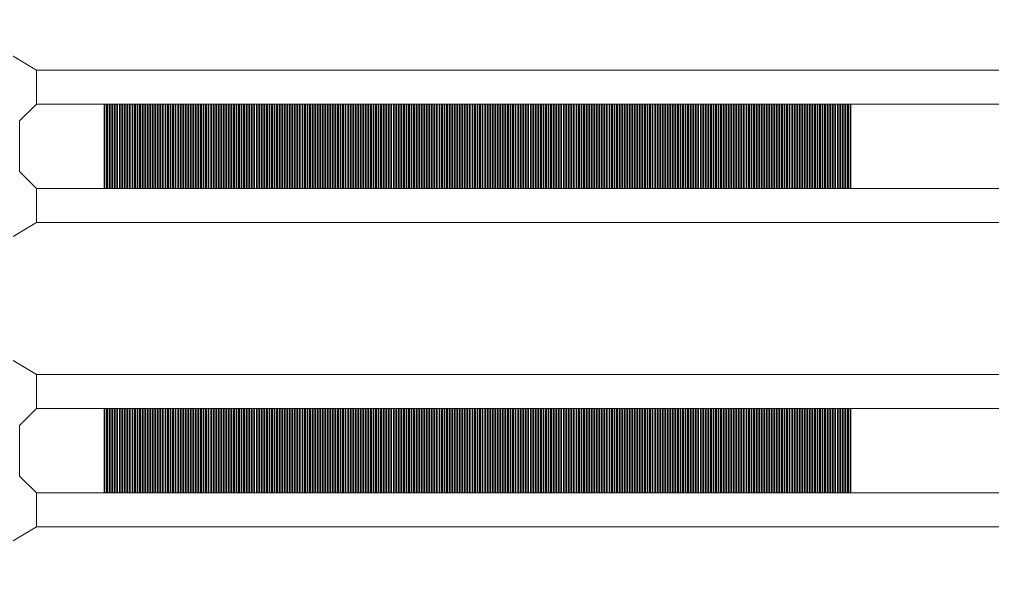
# Model space of a CAD drawing. Extents: x 1000 to 49000, y 2919 to 77300.
# Drawn here: x 39820 to 40395, y 40810 to 41140 of the extents above; entities that cross this region are included whole.
import ezdxf

# ---------------------------------------------------------------- set-up
doc = ezdxf.new("R2010")
doc.units = 13
doc.layers.add('Outer', color=1, linetype='Continuous', lineweight=0, true_color=0xff0000)

msp = doc.modelspace()

# ---------------------------------------------------------------- linework, layer by layer
at = {"layer": 'Outer'}
for points in [[(39780, 41140), (39830, 41110)], [(39830, 41110), (39830, 41090), (39820, 41080), (39820, 41050), (39830, 41040), (39830, 41020), (39780, 40990)], [(39830, 41090), (39830, 41110), (41340, 41110), (41340, 41090), (39830, 41090)], [(39870.5, 41040), (39870, 41040), (39870, 41090), (39870.5, 41090), (39870.5, 41040)], [(39872, 41040), (39871.5, 41040), (39871.5, 41090), (39872, 41090), (39872, 41040)], [(39873.5, 41040), (39873, 41040), (39873, 41090), (39873.5, 41090), (39873.5, 41040)], [(39875, 41040), (39874.5, 41040), (39874.5, 41090), (39875, 41090), (39875, 41040)], [(39876.5, 41040), (39876, 41040), (39876, 41090), (39876.5, 41090), (39876.5, 41040)], [(39878, 41040), (39877.5, 41040), (39877.5, 41090), (39878, 41090), (39878, 41040)], [(39879.5, 41040), (39879, 41040), (39879, 41090), (39879.5, 41090), (39879.5, 41040)], [(39881, 41040), (39880.5, 41040), (39880.5, 41090), (39881, 41090), (39881, 41040)], [(39882.5, 41040), (39882, 41040), (39882, 41090), (39882.5, 41090), (39882.5, 41040)], [(39884, 41040), (39883.5, 41040), (39883.5, 41090), (39884, 41090), (39884, 41040)], [(39885.5, 41040), (39885, 41040), (39885, 41090), (39885.5, 41090), (39885.5, 41040)], [(39887, 41040), (39886.5, 41040), (39886.5, 41090), (39887, 41090), (39887, 41040)], [(39888.5, 41040), (39888, 41040), (39888, 41090), (39888.5, 41090), (39888.5, 41040)], [(39890, 41040), (39889.5, 41040), (39889.5, 41090), (39890, 41090), (39890, 41040)], [(39891.5, 41040), (39891, 41040), (39891, 41090), (39891.5, 41090), (39891.5, 41040)], [(39893, 41040), (39892.5, 41040), (39892.5, 41090), (39893, 41090), (39893, 41040)], [(39894.5, 41040), (39894, 41040), (39894, 41090), (39894.5, 41090), (39894.5, 41040)], [(39896, 41040), (39895.5, 41040), (39895.5, 41090), (39896, 41090), (39896, 41040)], [(39897.5, 41040), (39897, 41040), (39897, 41090), (39897.5, 41090), (39897.5, 41040)], [(39899, 41040), (39898.5, 41040), (39898.5, 41090), (39899, 41090), (39899, 41040)], [(39900.5, 41040), (39900, 41040), (39900, 41090), (39900.5, 41090), (39900.5, 41040)], [(39902, 41040), (39901.5, 41040), (39901.5, 41090), (39902, 41090), (39902, 41040)], [(39903.5, 41040), (39903, 41040), (39903, 41090), (39903.5, 41090), (39903.5, 41040)], [(39905, 41040), (39904.5, 41040), (39904.5, 41090), (39905, 41090), (39905, 41040)], [(39906.5, 41040), (39906, 41040), (39906, 41090), (39906.5, 41090), (39906.5, 41040)], [(39908, 41040), (39907.5, 41040), (39907.5, 41090), (39908, 41090), (39908, 41040)], [(39909.5, 41040), (39909, 41040), (39909, 41090), (39909.5, 41090), (39909.5, 41040)], [(39911, 41040), (39910.5, 41040), (39910.5, 41090), (39911, 41090), (39911, 41040)], [(39912.5, 41040), (39912, 41040), (39912, 41090), (39912.5, 41090), (39912.5, 41040)], [(39914, 41040), (39913.5, 41040), (39913.5, 41090), (39914, 41090), (39914, 41040)], [(39915.5, 41040), (39915, 41040), (39915, 41090), (39915.5, 41090), (39915.5, 41040)], [(39917, 41040), (39916.5, 41040), (39916.5, 41090), (39917, 41090), (39917, 41040)], [(39918.5, 41040), (39918, 41040), (39918, 41090), (39918.5, 41090), (39918.5, 41040)], [(39920, 41040), (39919.5, 41040), (39919.5, 41090), (39920, 41090), (39920, 41040)], [(39921.5, 41040), (39921, 41040), (39921, 41090), (39921.5, 41090), (39921.5, 41040)], [(39923, 41040), (39922.5, 41040), (39922.5, 41090), (39923, 41090), (39923, 41040)], [(39924.5, 41040), (39924, 41040), (39924, 41090), (39924.5, 41090), (39924.5, 41040)], [(39926, 41040), (39925.5, 41040), (39925.5, 41090), (39926, 41090), (39926, 41040)], [(39927.5, 41040), (39927, 41040), (39927, 41090), (39927.5, 41090), (39927.5, 41040)], [(39929, 41040), (39928.5, 41040), (39928.5, 41090), (39929, 41090), (39929, 41040)], [(39930.5, 41040), (39930, 41040), (39930, 41090), (39930.5, 41090), (39930.5, 41040)], [(39932, 41040), (39931.5, 41040), (39931.5, 41090), (39932, 41090), (39932, 41040)], [(39933.5, 41040), (39933, 41040), (39933, 41090), (39933.5, 41090), (39933.5, 41040)], [(39935, 41040), (39934.5, 41040), (39934.5, 41090), (39935, 41090), (39935, 41040)], [(39936.5, 41040), (39936, 41040), (39936, 41090), (39936.5, 41090), (39936.5, 41040)], [(39938, 41040), (39937.5, 41040), (39937.5, 41090), (39938, 41090), (39938, 41040)], [(39939.5, 41040), (39939, 41040), (39939, 41090), (39939.5, 41090), (39939.5, 41040)], [(39941, 41040), (39940.5, 41040), (39940.5, 41090), (39941, 41090), (39941, 41040)], [(39942.5, 41040), (39942, 41040), (39942, 41090), (39942.5, 41090), (39942.5, 41040)], [(39944, 41040), (39943.5, 41040), (39943.5, 41090), (39944, 41090), (39944, 41040)], [(39945.5, 41040), (39945, 41040), (39945, 41090), (39945.5, 41090), (39945.5, 41040)], [(39947, 41040), (39946.5, 41040), (39946.5, 41090), (39947, 41090), (39947, 41040)], [(39948.5, 41040), (39948, 41040), (39948, 41090), (39948.5, 41090), (39948.5, 41040)], [(39950, 41040), (39949.5, 41040), (39949.5, 41090), (39950, 41090), (39950, 41040)], [(39951.5, 41040), (39951, 41040), (39951, 41090), (39951.5, 41090), (39951.5, 41040)], [(39953, 41040), (39952.5, 41040), (39952.5, 41090), (39953, 41090), (39953, 41040)], [(39954.5, 41040), (39954, 41040), (39954, 41090), (39954.5, 41090), (39954.5, 41040)], [(39956, 41040), (39955.5, 41040), (39955.5, 41090), (39956, 41090), (39956, 41040)], [(39957.5, 41040), (39957, 41040), (39957, 41090), (39957.5, 41090), (39957.5, 41040)], [(39959, 41040), (39958.5, 41040), (39958.5, 41090), (39959, 41090), (39959, 41040)], [(39960.5, 41040), (39960, 41040), (39960, 41090), (39960.5, 41090), (39960.5, 41040)], [(39962, 41040), (39961.5, 41040), (39961.5, 41090), (39962, 41090), (39962, 41040)], [(39963.5, 41040), (39963, 41040), (39963, 41090), (39963.5, 41090), (39963.5, 41040)], [(39965, 41040), (39964.5, 41040), (39964.5, 41090), (39965, 41090), (39965, 41040)], [(39966.5, 41040), (39966, 41040), (39966, 41090), (39966.5, 41090), (39966.5, 41040)], [(39968, 41040), (39967.5, 41040), (39967.5, 41090), (39968, 41090), (39968, 41040)], [(39969.5, 41040), (39969, 41040), (39969, 41090), (39969.5, 41090), (39969.5, 41040)], [(39971, 41040), (39970.5, 41040), (39970.5, 41090), (39971, 41090), (39971, 41040)], [(39972.5, 41040), (39972, 41040), (39972, 41090), (39972.5, 41090), (39972.5, 41040)], [(39974, 41040), (39973.5, 41040), (39973.5, 41090), (39974, 41090), (39974, 41040)], [(39975.5, 41040), (39975, 41040), (39975, 41090), (39975.5, 41090), (39975.5, 41040)], [(39977, 41040), (39976.5, 41040), (39976.5, 41090), (39977, 41090), (39977, 41040)], [(39978.5, 41040), (39978, 41040), (39978, 41090), (39978.5, 41090), (39978.5, 41040)], [(39980, 41040), (39979.5, 41040), (39979.5, 41090), (39980, 41090), (39980, 41040)], [(39981.5, 41040), (39981, 41040), (39981, 41090), (39981.5, 41090), (39981.5, 41040)], [(39983, 41040), (39982.5, 41040), (39982.5, 41090), (39983, 41090), (39983, 41040)], [(39984.5, 41040), (39984, 41040), (39984, 41090), (39984.5, 41090), (39984.5, 41040)], [(39986, 41040), (39985.5, 41040), (39985.5, 41090), (39986, 41090), (39986, 41040)], [(39987.5, 41040), (39987, 41040), (39987, 41090), (39987.5, 41090), (39987.5, 41040)], [(39989, 41040), (39988.5, 41040), (39988.5, 41090), (39989, 41090), (39989, 41040)], [(39990.5, 41040), (39990, 41040), (39990, 41090), (39990.5, 41090), (39990.5, 41040)], [(39992, 41040), (39991.5, 41040), (39991.5, 41090), (39992, 41090), (39992, 41040)], [(39993.5, 41040), (39993, 41040), (39993, 41090), (39993.5, 41090), (39993.5, 41040)], [(39995, 41040), (39994.5, 41040), (39994.5, 41090), (39995, 41090), (39995, 41040)], [(39996.5, 41040), (39996, 41040), (39996, 41090), (39996.5, 41090), (39996.5, 41040)], [(39998, 41040), (39997.5, 41040), (39997.5, 41090), (39998, 41090), (39998, 41040)], [(39999.5, 41040), (39999, 41040), (39999, 41090), (39999.5, 41090), (39999.5, 41040)], [(40001, 41040), (40000.5, 41040), (40000.5, 41090), (40001, 41090), (40001, 41040)], [(40002.5, 41040), (40002, 41040), (40002, 41090), (40002.5, 41090), (40002.5, 41040)], [(40004, 41040), (40003.5, 41040), (40003.5, 41090), (40004, 41090), (40004, 41040)], [(40005.5, 41040), (40005, 41040), (40005, 41090), (40005.5, 41090), (40005.5, 41040)], [(40007, 41040), (40006.5, 41040), (40006.5, 41090), (40007, 41090), (40007, 41040)], [(40008.5, 41040), (40008, 41040), (40008, 41090), (40008.5, 41090), (40008.5, 41040)], [(40010, 41040), (40009.5, 41040), (40009.5, 41090), (40010, 41090), (40010, 41040)], [(40011.5, 41040), (40011, 41040), (40011, 41090), (40011.5, 41090), (40011.5, 41040)], [(40013, 41040), (40012.5, 41040), (40012.5, 41090), (40013, 41090), (40013, 41040)], [(40014.5, 41040), (40014, 41040), (40014, 41090), (40014.5, 41090), (40014.5, 41040)], [(40016, 41040), (40015.5, 41040), (40015.5, 41090), (40016, 41090), (40016, 41040)], [(40017.5, 41040), (40017, 41040), (40017, 41090), (40017.5, 41090), (40017.5, 41040)], [(40019, 41040), (40018.5, 41040), (40018.5, 41090), (40019, 41090), (40019, 41040)], [(40020.5, 41040), (40020, 41040), (40020, 41090), (40020.5, 41090), (40020.5, 41040)], [(40022, 41040), (40021.5, 41040), (40021.5, 41090), (40022, 41090), (40022, 41040)], [(40023.5, 41040), (40023, 41040), (40023, 41090), (40023.5, 41090), (40023.5, 41040)], [(40025, 41040), (40024.5, 41040), (40024.5, 41090), (40025, 41090), (40025, 41040)], [(40026.5, 41040), (40026, 41040), (40026, 41090), (40026.5, 41090), (40026.5, 41040)], [(40028, 41040), (40027.5, 41040), (40027.5, 41090), (40028, 41090), (40028, 41040)], [(40029.5, 41040), (40029, 41040), (40029, 41090), (40029.5, 41090), (40029.5, 41040)], [(40031, 41040), (40030.5, 41040), (40030.5, 41090), (40031, 41090), (40031, 41040)], [(40032.5, 41040), (40032, 41040), (40032, 41090), (40032.5, 41090), (40032.5, 41040)], [(40034, 41040), (40033.5, 41040), (40033.5, 41090), (40034, 41090), (40034, 41040)], [(40035.5, 41040), (40035, 41040), (40035, 41090), (40035.5, 41090), (40035.5, 41040)], [(40037, 41040), (40036.5, 41040), (40036.5, 41090), (40037, 41090), (40037, 41040)], [(40038.5, 41040), (40038, 41040), (40038, 41090), (40038.5, 41090), (40038.5, 41040)], [(40040, 41040), (40039.5, 41040), (40039.5, 41090), (40040, 41090), (40040, 41040)], [(40041.5, 41040), (40041, 41040), (40041, 41090), (40041.5, 41090), (40041.5, 41040)], [(40043, 41040), (40042.5, 41040), (40042.5, 41090), (40043, 41090), (40043, 41040)], [(40044.5, 41040), (40044, 41040), (40044, 41090), (40044.5, 41090), (40044.5, 41040)], [(40046, 41040), (40045.5, 41040), (40045.5, 41090), (40046, 41090), (40046, 41040)], [(40047.5, 41040), (40047, 41040), (40047, 41090), (40047.5, 41090), (40047.5, 41040)], [(40049, 41040), (40048.5, 41040), (40048.5, 41090), (40049, 41090), (40049, 41040)], [(40050.5, 41040), (40050, 41040), (40050, 41090), (40050.5, 41090), (40050.5, 41040)], [(40052, 41040), (40051.5, 41040), (40051.5, 41090), (40052, 41090), (40052, 41040)], [(40053.5, 41040), (40053, 41040), (40053, 41090), (40053.5, 41090), (40053.5, 41040)], [(40055, 41040), (40054.5, 41040), (40054.5, 41090), (40055, 41090), (40055, 41040)], [(40056.5, 41040), (40056, 41040), (40056, 41090), (40056.5, 41090), (40056.5, 41040)], [(40058, 41040), (40057.5, 41040), (40057.5, 41090), (40058, 41090), (40058, 41040)], [(40059.5, 41040), (40059, 41040), (40059, 41090), (40059.5, 41090), (40059.5, 41040)], [(40061, 41040), (40060.5, 41040), (40060.5, 41090), (40061, 41090), (40061, 41040)], [(40062.5, 41040), (40062, 41040), (40062, 41090), (40062.5, 41090), (40062.5, 41040)], [(40064, 41040), (40063.5, 41040), (40063.5, 41090), (40064, 41090), (40064, 41040)], [(40065.5, 41040), (40065, 41040), (40065, 41090), (40065.5, 41090), (40065.5, 41040)], [(40067, 41040), (40066.5, 41040), (40066.5, 41090), (40067, 41090), (40067, 41040)], [(40068.5, 41040), (40068, 41040), (40068, 41090), (40068.5, 41090), (40068.5, 41040)], [(40070, 41040), (40069.5, 41040), (40069.5, 41090), (40070, 41090), (40070, 41040)], [(40071.5, 41040), (40071, 41040), (40071, 41090), (40071.5, 41090), (40071.5, 41040)], [(40073, 41040), (40072.5, 41040), (40072.5, 41090), (40073, 41090), (40073, 41040)], [(40074.5, 41040), (40074, 41040), (40074, 41090), (40074.5, 41090), (40074.5, 41040)], [(40076, 41040), (40075.5, 41040), (40075.5, 41090), (40076, 41090), (40076, 41040)], [(40077.5, 41040), (40077, 41040), (40077, 41090), (40077.5, 41090), (40077.5, 41040)], [(40079, 41040), (40078.5, 41040), (40078.5, 41090), (40079, 41090), (40079, 41040)], [(40080.5, 41040), (40080, 41040), (40080, 41090), (40080.5, 41090), (40080.5, 41040)], [(40082, 41040), (40081.5, 41040), (40081.5, 41090), (40082, 41090), (40082, 41040)], [(40083.5, 41040), (40083, 41040), (40083, 41090), (40083.5, 41090), (40083.5, 41040)], [(40085, 41040), (40084.5, 41040), (40084.5, 41090), (40085, 41090), (40085, 41040)], [(40086.5, 41040), (40086, 41040), (40086, 41090), (40086.5, 41090), (40086.5, 41040)], [(40088, 41040), (40087.5, 41040), (40087.5, 41090), (40088, 41090), (40088, 41040)], [(40089.5, 41040), (40089, 41040), (40089, 41090), (40089.5, 41090), (40089.5, 41040)], [(40091, 41040), (40090.5, 41040), (40090.5, 41090), (40091, 41090), (40091, 41040)], [(40092.5, 41040), (40092, 41040), (40092, 41090), (40092.5, 41090), (40092.5, 41040)], [(40094, 41040), (40093.5, 41040), (40093.5, 41090), (40094, 41090), (40094, 41040)], [(40095.5, 41040), (40095, 41040), (40095, 41090), (40095.5, 41090), (40095.5, 41040)], [(40097, 41040), (40096.5, 41040), (40096.5, 41090), (40097, 41090), (40097, 41040)], [(40098.5, 41040), (40098, 41040), (40098, 41090), (40098.5, 41090), (40098.5, 41040)], [(40100, 41040), (40099.5, 41040), (40099.5, 41090), (40100, 41090), (40100, 41040)], [(40101.5, 41040), (40101, 41040), (40101, 41090), (40101.5, 41090), (40101.5, 41040)], [(40103, 41040), (40102.5, 41040), (40102.5, 41090), (40103, 41090), (40103, 41040)], [(40104.5, 41040), (40104, 41040), (40104, 41090), (40104.5, 41090), (40104.5, 41040)], [(40106, 41040), (40105.5, 41040), (40105.5, 41090), (40106, 41090), (40106, 41040)], [(40107.5, 41040), (40107, 41040), (40107, 41090), (40107.5, 41090), (40107.5, 41040)], [(40109, 41040), (40108.5, 41040), (40108.5, 41090), (40109, 41090), (40109, 41040)], [(40110.5, 41040), (40110, 41040), (40110, 41090), (40110.5, 41090), (40110.5, 41040)], [(40112, 41040), (40111.5, 41040), (40111.5, 41090), (40112, 41090), (40112, 41040)], [(40113.5, 41040), (40113, 41040), (40113, 41090), (40113.5, 41090), (40113.5, 41040)], [(40115, 41040), (40114.5, 41040), (40114.5, 41090), (40115, 41090), (40115, 41040)], [(40116.5, 41040), (40116, 41040), (40116, 41090), (40116.5, 41090), (40116.5, 41040)], [(40118, 41040), (40117.5, 41040), (40117.5, 41090), (40118, 41090), (40118, 41040)], [(40119.5, 41040), (40119, 41040), (40119, 41090), (40119.5, 41090), (40119.5, 41040)], [(40121, 41040), (40120.5, 41040), (40120.5, 41090), (40121, 41090), (40121, 41040)], [(40122.5, 41040), (40122, 41040), (40122, 41090), (40122.5, 41090), (40122.5, 41040)], [(40124, 41040), (40123.5, 41040), (40123.5, 41090), (40124, 41090), (40124, 41040)], [(40125.5, 41040), (40125, 41040), (40125, 41090), (40125.5, 41090), (40125.5, 41040)], [(40127, 41040), (40126.5, 41040), (40126.5, 41090), (40127, 41090), (40127, 41040)], [(40128.5, 41040), (40128, 41040), (40128, 41090), (40128.5, 41090), (40128.5, 41040)], [(40130, 41040), (40129.5, 41040), (40129.5, 41090), (40130, 41090), (40130, 41040)], [(40131.5, 41040), (40131, 41040), (40131, 41090), (40131.5, 41090), (40131.5, 41040)], [(40133, 41040), (40132.5, 41040), (40132.5, 41090), (40133, 41090), (40133, 41040)], [(40134.5, 41040), (40134, 41040), (40134, 41090), (40134.5, 41090), (40134.5, 41040)], [(40136, 41040), (40135.5, 41040), (40135.5, 41090), (40136, 41090), (40136, 41040)], [(40137.5, 41040), (40137, 41040), (40137, 41090), (40137.5, 41090), (40137.5, 41040)], [(40139, 41040), (40138.5, 41040), (40138.5, 41090), (40139, 41090), (40139, 41040)], [(40140.5, 41040), (40140, 41040), (40140, 41090), (40140.5, 41090), (40140.5, 41040)], [(40142, 41040), (40141.5, 41040), (40141.5, 41090), (40142, 41090), (40142, 41040)], [(40143.5, 41040), (40143, 41040), (40143, 41090), (40143.5, 41090), (40143.5, 41040)], [(40145, 41040), (40144.5, 41040), (40144.5, 41090), (40145, 41090), (40145, 41040)], [(40146.5, 41040), (40146, 41040), (40146, 41090), (40146.5, 41090), (40146.5, 41040)], [(40148, 41040), (40147.5, 41040), (40147.5, 41090), (40148, 41090), (40148, 41040)], [(40149.5, 41040), (40149, 41040), (40149, 41090), (40149.5, 41090), (40149.5, 41040)], [(40151, 41040), (40150.5, 41040), (40150.5, 41090), (40151, 41090), (40151, 41040)], [(40152.5, 41040), (40152, 41040), (40152, 41090), (40152.5, 41090), (40152.5, 41040)], [(40154, 41040), (40153.5, 41040), (40153.5, 41090), (40154, 41090), (40154, 41040)], [(40155.5, 41040), (40155, 41040), (40155, 41090), (40155.5, 41090), (40155.5, 41040)], [(40157, 41040), (40156.5, 41040), (40156.5, 41090), (40157, 41090), (40157, 41040)], [(40158.5, 41040), (40158, 41040), (40158, 41090), (40158.5, 41090), (40158.5, 41040)], [(40160, 41040), (40159.5, 41040), (40159.5, 41090), (40160, 41090), (40160, 41040)], [(40161.5, 41040), (40161, 41040), (40161, 41090), (40161.5, 41090), (40161.5, 41040)], [(40163, 41040), (40162.5, 41040), (40162.5, 41090), (40163, 41090), (40163, 41040)], [(40164.5, 41040), (40164, 41040), (40164, 41090), (40164.5, 41090), (40164.5, 41040)], [(40166, 41040), (40165.5, 41040), (40165.5, 41090), (40166, 41090), (40166, 41040)], [(40167.5, 41040), (40167, 41040), (40167, 41090), (40167.5, 41090), (40167.5, 41040)], [(40169, 41040), (40168.5, 41040), (40168.5, 41090), (40169, 41090), (40169, 41040)], [(40170.5, 41040), (40170, 41040), (40170, 41090), (40170.5, 41090), (40170.5, 41040)], [(40172, 41040), (40171.5, 41040), (40171.5, 41090), (40172, 41090), (40172, 41040)], [(40173.5, 41040), (40173, 41040), (40173, 41090), (40173.5, 41090), (40173.5, 41040)], [(40175, 41040), (40174.5, 41040), (40174.5, 41090), (40175, 41090), (40175, 41040)], [(40176.5, 41040), (40176, 41040), (40176, 41090), (40176.5, 41090), (40176.5, 41040)], [(40178, 41040), (40177.5, 41040), (40177.5, 41090), (40178, 41090), (40178, 41040)], [(40179.5, 41040), (40179, 41040), (40179, 41090), (40179.5, 41090), (40179.5, 41040)], [(40181, 41040), (40180.5, 41040), (40180.5, 41090), (40181, 41090), (40181, 41040)], [(40182.5, 41040), (40182, 41040), (40182, 41090), (40182.5, 41090), (40182.5, 41040)], [(40184, 41040), (40183.5, 41040), (40183.5, 41090), (40184, 41090), (40184, 41040)], [(40185.5, 41040), (40185, 41040), (40185, 41090), (40185.5, 41090), (40185.5, 41040)], [(40187, 41040), (40186.5, 41040), (40186.5, 41090), (40187, 41090), (40187, 41040)], [(40188.5, 41040), (40188, 41040), (40188, 41090), (40188.5, 41090), (40188.5, 41040)], [(40190, 41040), (40189.5, 41040), (40189.5, 41090), (40190, 41090), (40190, 41040)], [(40191.5, 41040), (40191, 41040), (40191, 41090), (40191.5, 41090), (40191.5, 41040)], [(40193, 41040), (40192.5, 41040), (40192.5, 41090), (40193, 41090), (40193, 41040)], [(40194.5, 41040), (40194, 41040), (40194, 41090), (40194.5, 41090), (40194.5, 41040)], [(40196, 41040), (40195.5, 41040), (40195.5, 41090), (40196, 41090), (40196, 41040)], [(40197.5, 41040), (40197, 41040), (40197, 41090), (40197.5, 41090), (40197.5, 41040)], [(40199, 41040), (40198.5, 41040), (40198.5, 41090), (40199, 41090), (40199, 41040)], [(40200.5, 41040), (40200, 41040), (40200, 41090), (40200.5, 41090), (40200.5, 41040)], [(40202, 41040), (40201.5, 41040), (40201.5, 41090), (40202, 41090), (40202, 41040)], [(40203.5, 41040), (40203, 41040), (40203, 41090), (40203.5, 41090), (40203.5, 41040)], [(40205, 41040), (40204.5, 41040), (40204.5, 41090), (40205, 41090), (40205, 41040)], [(40206.5, 41040), (40206, 41040), (40206, 41090), (40206.5, 41090), (40206.5, 41040)], [(40208, 41040), (40207.5, 41040), (40207.5, 41090), (40208, 41090), (40208, 41040)], [(40209.5, 41040), (40209, 41040), (40209, 41090), (40209.5, 41090), (40209.5, 41040)], [(40211, 41040), (40210.5, 41040), (40210.5, 41090), (40211, 41090), (40211, 41040)], [(40212.5, 41040), (40212, 41040), (40212, 41090), (40212.5, 41090), (40212.5, 41040)], [(40214, 41040), (40213.5, 41040), (40213.5, 41090), (40214, 41090), (40214, 41040)], [(40215.5, 41040), (40215, 41040), (40215, 41090), (40215.5, 41090), (40215.5, 41040)], [(40217, 41040), (40216.5, 41040), (40216.5, 41090), (40217, 41090), (40217, 41040)], [(40218.5, 41040), (40218, 41040), (40218, 41090), (40218.5, 41090), (40218.5, 41040)], [(40220, 41040), (40219.5, 41040), (40219.5, 41090), (40220, 41090), (40220, 41040)], [(40221.5, 41040), (40221, 41040), (40221, 41090), (40221.5, 41090), (40221.5, 41040)], [(40223, 41040), (40222.5, 41040), (40222.5, 41090), (40223, 41090), (40223, 41040)], [(40224.5, 41040), (40224, 41040), (40224, 41090), (40224.5, 41090), (40224.5, 41040)], [(40226, 41040), (40225.5, 41040), (40225.5, 41090), (40226, 41090), (40226, 41040)], [(40227.5, 41040), (40227, 41040), (40227, 41090), (40227.5, 41090), (40227.5, 41040)], [(40229, 41040), (40228.5, 41040), (40228.5, 41090), (40229, 41090), (40229, 41040)], [(40230.5, 41040), (40230, 41040), (40230, 41090), (40230.5, 41090), (40230.5, 41040)], [(40232, 41040), (40231.5, 41040), (40231.5, 41090), (40232, 41090), (40232, 41040)], [(40233.5, 41040), (40233, 41040), (40233, 41090), (40233.5, 41090), (40233.5, 41040)], [(40235, 41040), (40234.5, 41040), (40234.5, 41090), (40235, 41090), (40235, 41040)], [(40236.5, 41040), (40236, 41040), (40236, 41090), (40236.5, 41090), (40236.5, 41040)], [(40238, 41040), (40237.5, 41040), (40237.5, 41090), (40238, 41090), (40238, 41040)], [(40239.5, 41040), (40239, 41040), (40239, 41090), (40239.5, 41090), (40239.5, 41040)], [(40241, 41040), (40240.5, 41040), (40240.5, 41090), (40241, 41090), (40241, 41040)], [(40242.5, 41040), (40242, 41040), (40242, 41090), (40242.5, 41090), (40242.5, 41040)], [(40244, 41040), (40243.5, 41040), (40243.5, 41090), (40244, 41090), (40244, 41040)], [(40245.5, 41040), (40245, 41040), (40245, 41090), (40245.5, 41090), (40245.5, 41040)], [(40247, 41040), (40246.5, 41040), (40246.5, 41090), (40247, 41090), (40247, 41040)], [(40248.5, 41040), (40248, 41040), (40248, 41090), (40248.5, 41090), (40248.5, 41040)], [(40250, 41040), (40249.5, 41040), (40249.5, 41090), (40250, 41090), (40250, 41040)], [(40251.5, 41040), (40251, 41040), (40251, 41090), (40251.5, 41090), (40251.5, 41040)], [(40253, 41040), (40252.5, 41040), (40252.5, 41090), (40253, 41090), (40253, 41040)], [(40254.5, 41040), (40254, 41040), (40254, 41090), (40254.5, 41090), (40254.5, 41040)], [(40256, 41040), (40255.5, 41040), (40255.5, 41090), (40256, 41090), (40256, 41040)], [(40257.5, 41040), (40257, 41040), (40257, 41090), (40257.5, 41090), (40257.5, 41040)], [(40259, 41040), (40258.5, 41040), (40258.5, 41090), (40259, 41090), (40259, 41040)], [(40260.5, 41040), (40260, 41040), (40260, 41090), (40260.5, 41090), (40260.5, 41040)], [(40262, 41040), (40261.5, 41040), (40261.5, 41090), (40262, 41090), (40262, 41040)], [(40263.5, 41040), (40263, 41040), (40263, 41090), (40263.5, 41090), (40263.5, 41040)], [(40265, 41040), (40264.5, 41040), (40264.5, 41090), (40265, 41090), (40265, 41040)], [(40266.5, 41040), (40266, 41040), (40266, 41090), (40266.5, 41090), (40266.5, 41040)], [(40268, 41040), (40267.5, 41040), (40267.5, 41090), (40268, 41090), (40268, 41040)], [(40269.5, 41040), (40269, 41040), (40269, 41090), (40269.5, 41090), (40269.5, 41040)], [(40271, 41040), (40270.5, 41040), (40270.5, 41090), (40271, 41090), (40271, 41040)], [(40272.5, 41040), (40272, 41040), (40272, 41090), (40272.5, 41090), (40272.5, 41040)], [(40274, 41040), (40273.5, 41040), (40273.5, 41090), (40274, 41090), (40274, 41040)], [(40275.5, 41040), (40275, 41040), (40275, 41090), (40275.5, 41090), (40275.5, 41040)], [(40277, 41040), (40276.5, 41040), (40276.5, 41090), (40277, 41090), (40277, 41040)], [(40278.5, 41040), (40278, 41040), (40278, 41090), (40278.5, 41090), (40278.5, 41040)], [(40280, 41040), (40279.5, 41040), (40279.5, 41090), (40280, 41090), (40280, 41040)], [(40281.5, 41040), (40281, 41040), (40281, 41090), (40281.5, 41090), (40281.5, 41040)], [(40283, 41040), (40282.5, 41040), (40282.5, 41090), (40283, 41090), (40283, 41040)], [(40284.5, 41040), (40284, 41040), (40284, 41090), (40284.5, 41090), (40284.5, 41040)], [(40286, 41040), (40285.5, 41040), (40285.5, 41090), (40286, 41090), (40286, 41040)], [(40287.5, 41040), (40287, 41040), (40287, 41090), (40287.5, 41090), (40287.5, 41040)], [(40289, 41040), (40288.5, 41040), (40288.5, 41090), (40289, 41090), (40289, 41040)], [(40290.5, 41040), (40290, 41040), (40290, 41090), (40290.5, 41090), (40290.5, 41040)], [(40292, 41040), (40291.5, 41040), (40291.5, 41090), (40292, 41090), (40292, 41040)], [(40293.5, 41040), (40293, 41040), (40293, 41090), (40293.5, 41090), (40293.5, 41040)], [(40295, 41040), (40294.5, 41040), (40294.5, 41090), (40295, 41090), (40295, 41040)], [(40296.5, 41040), (40296, 41040), (40296, 41090), (40296.5, 41090), (40296.5, 41040)], [(40298, 41040), (40297.5, 41040), (40297.5, 41090), (40298, 41090), (40298, 41040)], [(40299.5, 41040), (40299, 41040), (40299, 41090), (40299.5, 41090), (40299.5, 41040)], [(40301, 41040), (40300.5, 41040), (40300.5, 41090), (40301, 41090), (40301, 41040)], [(40302.5, 41040), (40302, 41040), (40302, 41090), (40302.5, 41090), (40302.5, 41040)], [(40304, 41040), (40303.5, 41040), (40303.5, 41090), (40304, 41090), (40304, 41040)], [(40305.5, 41040), (40305, 41040), (40305, 41090), (40305.5, 41090), (40305.5, 41040)], [(40307, 41040), (40306.5, 41040), (40306.5, 41090), (40307, 41090), (40307, 41040)], [(40308.5, 41040), (40308, 41040), (40308, 41090), (40308.5, 41090), (40308.5, 41040)], [(40310, 41040), (40309.5, 41040), (40309.5, 41090), (40310, 41090), (40310, 41040)], [(40311.5, 41040), (40311, 41040), (40311, 41090), (40311.5, 41090), (40311.5, 41040)], [(39830, 41040), (39830, 41020), (41340, 41020), (41340, 41040), (39830, 41040)], [(39780, 40960), (39830, 40930), (39830, 40910), (39820, 40900), (39820, 40870), (39830, 40860), (39830, 40840), (39780, 40810)], [(39830, 40910), (39830, 40930), (41340, 40930), (41340, 40910), (39830, 40910)], [(39870.5, 40860), (39870, 40860), (39870, 40910), (39870.5, 40910), (39870.5, 40860)], [(39872, 40860), (39871.5, 40860), (39871.5, 40910), (39872, 40910), (39872, 40860)], [(39873.5, 40860), (39873, 40860), (39873, 40910), (39873.5, 40910), (39873.5, 40860)], [(39875, 40860), (39874.5, 40860), (39874.5, 40910), (39875, 40910), (39875, 40860)], [(39876.5, 40860), (39876, 40860), (39876, 40910), (39876.5, 40910), (39876.5, 40860)], [(39878, 40860), (39877.5, 40860), (39877.5, 40910), (39878, 40910), (39878, 40860)], [(39879.5, 40860), (39879, 40860), (39879, 40910), (39879.5, 40910), (39879.5, 40860)], [(39881, 40860), (39880.5, 40860), (39880.5, 40910), (39881, 40910), (39881, 40860)], [(39882.5, 40860), (39882, 40860), (39882, 40910), (39882.5, 40910), (39882.5, 40860)], [(39884, 40860), (39883.5, 40860), (39883.5, 40910), (39884, 40910), (39884, 40860)], [(39885.5, 40860), (39885, 40860), (39885, 40910), (39885.5, 40910), (39885.5, 40860)], [(39887, 40860), (39886.5, 40860), (39886.5, 40910), (39887, 40910), (39887, 40860)], [(39888.5, 40860), (39888, 40860), (39888, 40910), (39888.5, 40910), (39888.5, 40860)], [(39890, 40860), (39889.5, 40860), (39889.5, 40910), (39890, 40910), (39890, 40860)], [(39891.5, 40860), (39891, 40860), (39891, 40910), (39891.5, 40910), (39891.5, 40860)], [(39893, 40860), (39892.5, 40860), (39892.5, 40910), (39893, 40910), (39893, 40860)], [(39894.5, 40860), (39894, 40860), (39894, 40910), (39894.5, 40910), (39894.5, 40860)], [(39896, 40860), (39895.5, 40860), (39895.5, 40910), (39896, 40910), (39896, 40860)], [(39897.5, 40860), (39897, 40860), (39897, 40910), (39897.5, 40910), (39897.5, 40860)], [(39899, 40860), (39898.5, 40860), (39898.5, 40910), (39899, 40910), (39899, 40860)], [(39900.5, 40860), (39900, 40860), (39900, 40910), (39900.5, 40910), (39900.5, 40860)], [(39902, 40860), (39901.5, 40860), (39901.5, 40910), (39902, 40910), (39902, 40860)], [(39903.5, 40860), (39903, 40860), (39903, 40910), (39903.5, 40910), (39903.5, 40860)], [(39905, 40860), (39904.5, 40860), (39904.5, 40910), (39905, 40910), (39905, 40860)], [(39906.5, 40860), (39906, 40860), (39906, 40910), (39906.5, 40910), (39906.5, 40860)], [(39908, 40860), (39907.5, 40860), (39907.5, 40910), (39908, 40910), (39908, 40860)], [(39909.5, 40860), (39909, 40860), (39909, 40910), (39909.5, 40910), (39909.5, 40860)], [(39911, 40860), (39910.5, 40860), (39910.5, 40910), (39911, 40910), (39911, 40860)], [(39912.5, 40860), (39912, 40860), (39912, 40910), (39912.5, 40910), (39912.5, 40860)], [(39914, 40860), (39913.5, 40860), (39913.5, 40910), (39914, 40910), (39914, 40860)], [(39915.5, 40860), (39915, 40860), (39915, 40910), (39915.5, 40910), (39915.5, 40860)], [(39917, 40860), (39916.5, 40860), (39916.5, 40910), (39917, 40910), (39917, 40860)], [(39918.5, 40860), (39918, 40860), (39918, 40910), (39918.5, 40910), (39918.5, 40860)], [(39920, 40860), (39919.5, 40860), (39919.5, 40910), (39920, 40910), (39920, 40860)], [(39921.5, 40860), (39921, 40860), (39921, 40910), (39921.5, 40910), (39921.5, 40860)], [(39923, 40860), (39922.5, 40860), (39922.5, 40910), (39923, 40910), (39923, 40860)], [(39924.5, 40860), (39924, 40860), (39924, 40910), (39924.5, 40910), (39924.5, 40860)], [(39926, 40860), (39925.5, 40860), (39925.5, 40910), (39926, 40910), (39926, 40860)], [(39927.5, 40860), (39927, 40860), (39927, 40910), (39927.5, 40910), (39927.5, 40860)], [(39929, 40860), (39928.5, 40860), (39928.5, 40910), (39929, 40910), (39929, 40860)], [(39930.5, 40860), (39930, 40860), (39930, 40910), (39930.5, 40910), (39930.5, 40860)], [(39932, 40860), (39931.5, 40860), (39931.5, 40910), (39932, 40910), (39932, 40860)], [(39933.5, 40860), (39933, 40860), (39933, 40910), (39933.5, 40910), (39933.5, 40860)], [(39935, 40860), (39934.5, 40860), (39934.5, 40910), (39935, 40910), (39935, 40860)], [(39936.5, 40860), (39936, 40860), (39936, 40910), (39936.5, 40910), (39936.5, 40860)], [(39938, 40860), (39937.5, 40860), (39937.5, 40910), (39938, 40910), (39938, 40860)], [(39939.5, 40860), (39939, 40860), (39939, 40910), (39939.5, 40910), (39939.5, 40860)], [(39941, 40860), (39940.5, 40860), (39940.5, 40910), (39941, 40910), (39941, 40860)], [(39942.5, 40860), (39942, 40860), (39942, 40910), (39942.5, 40910), (39942.5, 40860)], [(39944, 40860), (39943.5, 40860), (39943.5, 40910), (39944, 40910), (39944, 40860)], [(39945.5, 40860), (39945, 40860), (39945, 40910), (39945.5, 40910), (39945.5, 40860)], [(39947, 40860), (39946.5, 40860), (39946.5, 40910), (39947, 40910), (39947, 40860)], [(39948.5, 40860), (39948, 40860), (39948, 40910), (39948.5, 40910), (39948.5, 40860)], [(39950, 40860), (39949.5, 40860), (39949.5, 40910), (39950, 40910), (39950, 40860)], [(39951.5, 40860), (39951, 40860), (39951, 40910), (39951.5, 40910), (39951.5, 40860)], [(39953, 40860), (39952.5, 40860), (39952.5, 40910), (39953, 40910), (39953, 40860)], [(39954.5, 40860), (39954, 40860), (39954, 40910), (39954.5, 40910), (39954.5, 40860)], [(39956, 40860), (39955.5, 40860), (39955.5, 40910), (39956, 40910), (39956, 40860)], [(39957.5, 40860), (39957, 40860), (39957, 40910), (39957.5, 40910), (39957.5, 40860)], [(39959, 40860), (39958.5, 40860), (39958.5, 40910), (39959, 40910), (39959, 40860)], [(39960.5, 40860), (39960, 40860), (39960, 40910), (39960.5, 40910), (39960.5, 40860)], [(39962, 40860), (39961.5, 40860), (39961.5, 40910), (39962, 40910), (39962, 40860)], [(39963.5, 40860), (39963, 40860), (39963, 40910), (39963.5, 40910), (39963.5, 40860)], [(39965, 40860), (39964.5, 40860), (39964.5, 40910), (39965, 40910), (39965, 40860)], [(39966.5, 40860), (39966, 40860), (39966, 40910), (39966.5, 40910), (39966.5, 40860)], [(39968, 40860), (39967.5, 40860), (39967.5, 40910), (39968, 40910), (39968, 40860)], [(39969.5, 40860), (39969, 40860), (39969, 40910), (39969.5, 40910), (39969.5, 40860)], [(39971, 40860), (39970.5, 40860), (39970.5, 40910), (39971, 40910), (39971, 40860)], [(39972.5, 40860), (39972, 40860), (39972, 40910), (39972.5, 40910), (39972.5, 40860)], [(39974, 40860), (39973.5, 40860), (39973.5, 40910), (39974, 40910), (39974, 40860)], [(39975.5, 40860), (39975, 40860), (39975, 40910), (39975.5, 40910), (39975.5, 40860)], [(39977, 40860), (39976.5, 40860), (39976.5, 40910), (39977, 40910), (39977, 40860)], [(39978.5, 40860), (39978, 40860), (39978, 40910), (39978.5, 40910), (39978.5, 40860)], [(39980, 40860), (39979.5, 40860), (39979.5, 40910), (39980, 40910), (39980, 40860)], [(39981.5, 40860), (39981, 40860), (39981, 40910), (39981.5, 40910), (39981.5, 40860)], [(39983, 40860), (39982.5, 40860), (39982.5, 40910), (39983, 40910), (39983, 40860)], [(39984.5, 40860), (39984, 40860), (39984, 40910), (39984.5, 40910), (39984.5, 40860)], [(39986, 40860), (39985.5, 40860), (39985.5, 40910), (39986, 40910), (39986, 40860)], [(39987.5, 40860), (39987, 40860), (39987, 40910), (39987.5, 40910), (39987.5, 40860)], [(39989, 40860), (39988.5, 40860), (39988.5, 40910), (39989, 40910), (39989, 40860)], [(39990.5, 40860), (39990, 40860), (39990, 40910), (39990.5, 40910), (39990.5, 40860)], [(39992, 40860), (39991.5, 40860), (39991.5, 40910), (39992, 40910), (39992, 40860)], [(39993.5, 40860), (39993, 40860), (39993, 40910), (39993.5, 40910), (39993.5, 40860)], [(39995, 40860), (39994.5, 40860), (39994.5, 40910), (39995, 40910), (39995, 40860)], [(39996.5, 40860), (39996, 40860), (39996, 40910), (39996.5, 40910), (39996.5, 40860)], [(39998, 40860), (39997.5, 40860), (39997.5, 40910), (39998, 40910), (39998, 40860)], [(39999.5, 40860), (39999, 40860), (39999, 40910), (39999.5, 40910), (39999.5, 40860)], [(40001, 40860), (40000.5, 40860), (40000.5, 40910), (40001, 40910), (40001, 40860)], [(40002.5, 40860), (40002, 40860), (40002, 40910), (40002.5, 40910), (40002.5, 40860)], [(40004, 40860), (40003.5, 40860), (40003.5, 40910), (40004, 40910), (40004, 40860)], [(40005.5, 40860), (40005, 40860), (40005, 40910), (40005.5, 40910), (40005.5, 40860)], [(40007, 40860), (40006.5, 40860), (40006.5, 40910), (40007, 40910), (40007, 40860)], [(40008.5, 40860), (40008, 40860), (40008, 40910), (40008.5, 40910), (40008.5, 40860)], [(40010, 40860), (40009.5, 40860), (40009.5, 40910), (40010, 40910), (40010, 40860)], [(40011.5, 40860), (40011, 40860), (40011, 40910), (40011.5, 40910), (40011.5, 40860)], [(40013, 40860), (40012.5, 40860), (40012.5, 40910), (40013, 40910), (40013, 40860)], [(40014.5, 40860), (40014, 40860), (40014, 40910), (40014.5, 40910), (40014.5, 40860)], [(40016, 40860), (40015.5, 40860), (40015.5, 40910), (40016, 40910), (40016, 40860)], [(40017.5, 40860), (40017, 40860), (40017, 40910), (40017.5, 40910), (40017.5, 40860)], [(40019, 40860), (40018.5, 40860), (40018.5, 40910), (40019, 40910), (40019, 40860)], [(40020.5, 40860), (40020, 40860), (40020, 40910), (40020.5, 40910), (40020.5, 40860)], [(40022, 40860), (40021.5, 40860), (40021.5, 40910), (40022, 40910), (40022, 40860)], [(40023.5, 40860), (40023, 40860), (40023, 40910), (40023.5, 40910), (40023.5, 40860)], [(40025, 40860), (40024.5, 40860), (40024.5, 40910), (40025, 40910), (40025, 40860)], [(40026.5, 40860), (40026, 40860), (40026, 40910), (40026.5, 40910), (40026.5, 40860)], [(40028, 40860), (40027.5, 40860), (40027.5, 40910), (40028, 40910), (40028, 40860)], [(40029.5, 40860), (40029, 40860), (40029, 40910), (40029.5, 40910), (40029.5, 40860)], [(40031, 40860), (40030.5, 40860), (40030.5, 40910), (40031, 40910), (40031, 40860)], [(40032.5, 40860), (40032, 40860), (40032, 40910), (40032.5, 40910), (40032.5, 40860)], [(40034, 40860), (40033.5, 40860), (40033.5, 40910), (40034, 40910), (40034, 40860)], [(40035.5, 40860), (40035, 40860), (40035, 40910), (40035.5, 40910), (40035.5, 40860)], [(40037, 40860), (40036.5, 40860), (40036.5, 40910), (40037, 40910), (40037, 40860)], [(40038.5, 40860), (40038, 40860), (40038, 40910), (40038.5, 40910), (40038.5, 40860)], [(40040, 40860), (40039.5, 40860), (40039.5, 40910), (40040, 40910), (40040, 40860)], [(40041.5, 40860), (40041, 40860), (40041, 40910), (40041.5, 40910), (40041.5, 40860)], [(40043, 40860), (40042.5, 40860), (40042.5, 40910), (40043, 40910), (40043, 40860)], [(40044.5, 40860), (40044, 40860), (40044, 40910), (40044.5, 40910), (40044.5, 40860)], [(40046, 40860), (40045.5, 40860), (40045.5, 40910), (40046, 40910), (40046, 40860)], [(40047.5, 40860), (40047, 40860), (40047, 40910), (40047.5, 40910), (40047.5, 40860)], [(40049, 40860), (40048.5, 40860), (40048.5, 40910), (40049, 40910), (40049, 40860)], [(40050.5, 40860), (40050, 40860), (40050, 40910), (40050.5, 40910), (40050.5, 40860)], [(40052, 40860), (40051.5, 40860), (40051.5, 40910), (40052, 40910), (40052, 40860)], [(40053.5, 40860), (40053, 40860), (40053, 40910), (40053.5, 40910), (40053.5, 40860)], [(40055, 40860), (40054.5, 40860), (40054.5, 40910), (40055, 40910), (40055, 40860)], [(40056.5, 40860), (40056, 40860), (40056, 40910), (40056.5, 40910), (40056.5, 40860)], [(40058, 40860), (40057.5, 40860), (40057.5, 40910), (40058, 40910), (40058, 40860)], [(40059.5, 40860), (40059, 40860), (40059, 40910), (40059.5, 40910), (40059.5, 40860)], [(40061, 40860), (40060.5, 40860), (40060.5, 40910), (40061, 40910), (40061, 40860)], [(40062.5, 40860), (40062, 40860), (40062, 40910), (40062.5, 40910), (40062.5, 40860)], [(40064, 40860), (40063.5, 40860), (40063.5, 40910), (40064, 40910), (40064, 40860)], [(40065.5, 40860), (40065, 40860), (40065, 40910), (40065.5, 40910), (40065.5, 40860)], [(40067, 40860), (40066.5, 40860), (40066.5, 40910), (40067, 40910), (40067, 40860)], [(40068.5, 40860), (40068, 40860), (40068, 40910), (40068.5, 40910), (40068.5, 40860)], [(40070, 40860), (40069.5, 40860), (40069.5, 40910), (40070, 40910), (40070, 40860)], [(40071.5, 40860), (40071, 40860), (40071, 40910), (40071.5, 40910), (40071.5, 40860)], [(40073, 40860), (40072.5, 40860), (40072.5, 40910), (40073, 40910), (40073, 40860)], [(40074.5, 40860), (40074, 40860), (40074, 40910), (40074.5, 40910), (40074.5, 40860)], [(40076, 40860), (40075.5, 40860), (40075.5, 40910), (40076, 40910), (40076, 40860)], [(40077.5, 40860), (40077, 40860), (40077, 40910), (40077.5, 40910), (40077.5, 40860)], [(40079, 40860), (40078.5, 40860), (40078.5, 40910), (40079, 40910), (40079, 40860)], [(40080.5, 40860), (40080, 40860), (40080, 40910), (40080.5, 40910), (40080.5, 40860)], [(40082, 40860), (40081.5, 40860), (40081.5, 40910), (40082, 40910), (40082, 40860)], [(40083.5, 40860), (40083, 40860), (40083, 40910), (40083.5, 40910), (40083.5, 40860)], [(40085, 40860), (40084.5, 40860), (40084.5, 40910), (40085, 40910), (40085, 40860)], [(40086.5, 40860), (40086, 40860), (40086, 40910), (40086.5, 40910), (40086.5, 40860)], [(40088, 40860), (40087.5, 40860), (40087.5, 40910), (40088, 40910), (40088, 40860)], [(40089.5, 40860), (40089, 40860), (40089, 40910), (40089.5, 40910), (40089.5, 40860)], [(40091, 40860), (40090.5, 40860), (40090.5, 40910), (40091, 40910), (40091, 40860)], [(40092.5, 40860), (40092, 40860), (40092, 40910), (40092.5, 40910), (40092.5, 40860)], [(40094, 40860), (40093.5, 40860), (40093.5, 40910), (40094, 40910), (40094, 40860)], [(40095.5, 40860), (40095, 40860), (40095, 40910), (40095.5, 40910), (40095.5, 40860)], [(40097, 40860), (40096.5, 40860), (40096.5, 40910), (40097, 40910), (40097, 40860)], [(40098.5, 40860), (40098, 40860), (40098, 40910), (40098.5, 40910), (40098.5, 40860)], [(40100, 40860), (40099.5, 40860), (40099.5, 40910), (40100, 40910), (40100, 40860)], [(40101.5, 40860), (40101, 40860), (40101, 40910), (40101.5, 40910), (40101.5, 40860)], [(40103, 40860), (40102.5, 40860), (40102.5, 40910), (40103, 40910), (40103, 40860)], [(40104.5, 40860), (40104, 40860), (40104, 40910), (40104.5, 40910), (40104.5, 40860)], [(40106, 40860), (40105.5, 40860), (40105.5, 40910), (40106, 40910), (40106, 40860)], [(40107.5, 40860), (40107, 40860), (40107, 40910), (40107.5, 40910), (40107.5, 40860)], [(40109, 40860), (40108.5, 40860), (40108.5, 40910), (40109, 40910), (40109, 40860)], [(40110.5, 40860), (40110, 40860), (40110, 40910), (40110.5, 40910), (40110.5, 40860)], [(40112, 40860), (40111.5, 40860), (40111.5, 40910), (40112, 40910), (40112, 40860)], [(40113.5, 40860), (40113, 40860), (40113, 40910), (40113.5, 40910), (40113.5, 40860)], [(40115, 40860), (40114.5, 40860), (40114.5, 40910), (40115, 40910), (40115, 40860)], [(40116.5, 40860), (40116, 40860), (40116, 40910), (40116.5, 40910), (40116.5, 40860)], [(40118, 40860), (40117.5, 40860), (40117.5, 40910), (40118, 40910), (40118, 40860)], [(40119.5, 40860), (40119, 40860), (40119, 40910), (40119.5, 40910), (40119.5, 40860)], [(40121, 40860), (40120.5, 40860), (40120.5, 40910), (40121, 40910), (40121, 40860)], [(40122.5, 40860), (40122, 40860), (40122, 40910), (40122.5, 40910), (40122.5, 40860)], [(40124, 40860), (40123.5, 40860), (40123.5, 40910), (40124, 40910), (40124, 40860)], [(40125.5, 40860), (40125, 40860), (40125, 40910), (40125.5, 40910), (40125.5, 40860)], [(40127, 40860), (40126.5, 40860), (40126.5, 40910), (40127, 40910), (40127, 40860)], [(40128.5, 40860), (40128, 40860), (40128, 40910), (40128.5, 40910), (40128.5, 40860)], [(40130, 40860), (40129.5, 40860), (40129.5, 40910), (40130, 40910), (40130, 40860)], [(40131.5, 40860), (40131, 40860), (40131, 40910), (40131.5, 40910), (40131.5, 40860)], [(40133, 40860), (40132.5, 40860), (40132.5, 40910), (40133, 40910), (40133, 40860)], [(40134.5, 40860), (40134, 40860), (40134, 40910), (40134.5, 40910), (40134.5, 40860)], [(40136, 40860), (40135.5, 40860), (40135.5, 40910), (40136, 40910), (40136, 40860)], [(40137.5, 40860), (40137, 40860), (40137, 40910), (40137.5, 40910), (40137.5, 40860)], [(40139, 40860), (40138.5, 40860), (40138.5, 40910), (40139, 40910), (40139, 40860)], [(40140.5, 40860), (40140, 40860), (40140, 40910), (40140.5, 40910), (40140.5, 40860)], [(40142, 40860), (40141.5, 40860), (40141.5, 40910), (40142, 40910), (40142, 40860)], [(40143.5, 40860), (40143, 40860), (40143, 40910), (40143.5, 40910), (40143.5, 40860)], [(40145, 40860), (40144.5, 40860), (40144.5, 40910), (40145, 40910), (40145, 40860)], [(40146.5, 40860), (40146, 40860), (40146, 40910), (40146.5, 40910), (40146.5, 40860)], [(40148, 40860), (40147.5, 40860), (40147.5, 40910), (40148, 40910), (40148, 40860)], [(40149.5, 40860), (40149, 40860), (40149, 40910), (40149.5, 40910), (40149.5, 40860)], [(40151, 40860), (40150.5, 40860), (40150.5, 40910), (40151, 40910), (40151, 40860)], [(40152.5, 40860), (40152, 40860), (40152, 40910), (40152.5, 40910), (40152.5, 40860)], [(40154, 40860), (40153.5, 40860), (40153.5, 40910), (40154, 40910), (40154, 40860)], [(40155.5, 40860), (40155, 40860), (40155, 40910), (40155.5, 40910), (40155.5, 40860)], [(40157, 40860), (40156.5, 40860), (40156.5, 40910), (40157, 40910), (40157, 40860)], [(40158.5, 40860), (40158, 40860), (40158, 40910), (40158.5, 40910), (40158.5, 40860)], [(40160, 40860), (40159.5, 40860), (40159.5, 40910), (40160, 40910), (40160, 40860)], [(40161.5, 40860), (40161, 40860), (40161, 40910), (40161.5, 40910), (40161.5, 40860)], [(40163, 40860), (40162.5, 40860), (40162.5, 40910), (40163, 40910), (40163, 40860)], [(40164.5, 40860), (40164, 40860), (40164, 40910), (40164.5, 40910), (40164.5, 40860)], [(40166, 40860), (40165.5, 40860), (40165.5, 40910), (40166, 40910), (40166, 40860)], [(40167.5, 40860), (40167, 40860), (40167, 40910), (40167.5, 40910), (40167.5, 40860)], [(40169, 40860), (40168.5, 40860), (40168.5, 40910), (40169, 40910), (40169, 40860)], [(40170.5, 40860), (40170, 40860), (40170, 40910), (40170.5, 40910), (40170.5, 40860)], [(40172, 40860), (40171.5, 40860), (40171.5, 40910), (40172, 40910), (40172, 40860)], [(40173.5, 40860), (40173, 40860), (40173, 40910), (40173.5, 40910), (40173.5, 40860)], [(40175, 40860), (40174.5, 40860), (40174.5, 40910), (40175, 40910), (40175, 40860)], [(40176.5, 40860), (40176, 40860), (40176, 40910), (40176.5, 40910), (40176.5, 40860)], [(40178, 40860), (40177.5, 40860), (40177.5, 40910), (40178, 40910), (40178, 40860)], [(40179.5, 40860), (40179, 40860), (40179, 40910), (40179.5, 40910), (40179.5, 40860)], [(40181, 40860), (40180.5, 40860), (40180.5, 40910), (40181, 40910), (40181, 40860)], [(40182.5, 40860), (40182, 40860), (40182, 40910), (40182.5, 40910), (40182.5, 40860)], [(40184, 40860), (40183.5, 40860), (40183.5, 40910), (40184, 40910), (40184, 40860)], [(40185.5, 40860), (40185, 40860), (40185, 40910), (40185.5, 40910), (40185.5, 40860)], [(40187, 40860), (40186.5, 40860), (40186.5, 40910), (40187, 40910), (40187, 40860)], [(40188.5, 40860), (40188, 40860), (40188, 40910), (40188.5, 40910), (40188.5, 40860)], [(40190, 40860), (40189.5, 40860), (40189.5, 40910), (40190, 40910), (40190, 40860)], [(40191.5, 40860), (40191, 40860), (40191, 40910), (40191.5, 40910), (40191.5, 40860)], [(40193, 40860), (40192.5, 40860), (40192.5, 40910), (40193, 40910), (40193, 40860)], [(40194.5, 40860), (40194, 40860), (40194, 40910), (40194.5, 40910), (40194.5, 40860)], [(40196, 40860), (40195.5, 40860), (40195.5, 40910), (40196, 40910), (40196, 40860)], [(40197.5, 40860), (40197, 40860), (40197, 40910), (40197.5, 40910), (40197.5, 40860)], [(40199, 40860), (40198.5, 40860), (40198.5, 40910), (40199, 40910), (40199, 40860)], [(40200.5, 40860), (40200, 40860), (40200, 40910), (40200.5, 40910), (40200.5, 40860)], [(40202, 40860), (40201.5, 40860), (40201.5, 40910), (40202, 40910), (40202, 40860)], [(40203.5, 40860), (40203, 40860), (40203, 40910), (40203.5, 40910), (40203.5, 40860)], [(40205, 40860), (40204.5, 40860), (40204.5, 40910), (40205, 40910), (40205, 40860)], [(40206.5, 40860), (40206, 40860), (40206, 40910), (40206.5, 40910), (40206.5, 40860)], [(40208, 40860), (40207.5, 40860), (40207.5, 40910), (40208, 40910), (40208, 40860)], [(40209.5, 40860), (40209, 40860), (40209, 40910), (40209.5, 40910), (40209.5, 40860)], [(40211, 40860), (40210.5, 40860), (40210.5, 40910), (40211, 40910), (40211, 40860)], [(40212.5, 40860), (40212, 40860), (40212, 40910), (40212.5, 40910), (40212.5, 40860)], [(40214, 40860), (40213.5, 40860), (40213.5, 40910), (40214, 40910), (40214, 40860)], [(40215.5, 40860), (40215, 40860), (40215, 40910), (40215.5, 40910), (40215.5, 40860)], [(40217, 40860), (40216.5, 40860), (40216.5, 40910), (40217, 40910), (40217, 40860)], [(40218.5, 40860), (40218, 40860), (40218, 40910), (40218.5, 40910), (40218.5, 40860)], [(40220, 40860), (40219.5, 40860), (40219.5, 40910), (40220, 40910), (40220, 40860)], [(40221.5, 40860), (40221, 40860), (40221, 40910), (40221.5, 40910), (40221.5, 40860)], [(40223, 40860), (40222.5, 40860), (40222.5, 40910), (40223, 40910), (40223, 40860)], [(40224.5, 40860), (40224, 40860), (40224, 40910), (40224.5, 40910), (40224.5, 40860)], [(40226, 40860), (40225.5, 40860), (40225.5, 40910), (40226, 40910), (40226, 40860)], [(40227.5, 40860), (40227, 40860), (40227, 40910), (40227.5, 40910), (40227.5, 40860)], [(40229, 40860), (40228.5, 40860), (40228.5, 40910), (40229, 40910), (40229, 40860)], [(40230.5, 40860), (40230, 40860), (40230, 40910), (40230.5, 40910), (40230.5, 40860)], [(40232, 40860), (40231.5, 40860), (40231.5, 40910), (40232, 40910), (40232, 40860)], [(40233.5, 40860), (40233, 40860), (40233, 40910), (40233.5, 40910), (40233.5, 40860)], [(40235, 40860), (40234.5, 40860), (40234.5, 40910), (40235, 40910), (40235, 40860)], [(40236.5, 40860), (40236, 40860), (40236, 40910), (40236.5, 40910), (40236.5, 40860)], [(40238, 40860), (40237.5, 40860), (40237.5, 40910), (40238, 40910), (40238, 40860)], [(40239.5, 40860), (40239, 40860), (40239, 40910), (40239.5, 40910), (40239.5, 40860)], [(40241, 40860), (40240.5, 40860), (40240.5, 40910), (40241, 40910), (40241, 40860)], [(40242.5, 40860), (40242, 40860), (40242, 40910), (40242.5, 40910), (40242.5, 40860)], [(40244, 40860), (40243.5, 40860), (40243.5, 40910), (40244, 40910), (40244, 40860)], [(40245.5, 40860), (40245, 40860), (40245, 40910), (40245.5, 40910), (40245.5, 40860)], [(40247, 40860), (40246.5, 40860), (40246.5, 40910), (40247, 40910), (40247, 40860)], [(40248.5, 40860), (40248, 40860), (40248, 40910), (40248.5, 40910), (40248.5, 40860)], [(40250, 40860), (40249.5, 40860), (40249.5, 40910), (40250, 40910), (40250, 40860)], [(40251.5, 40860), (40251, 40860), (40251, 40910), (40251.5, 40910), (40251.5, 40860)], [(40253, 40860), (40252.5, 40860), (40252.5, 40910), (40253, 40910), (40253, 40860)], [(40254.5, 40860), (40254, 40860), (40254, 40910), (40254.5, 40910), (40254.5, 40860)], [(40256, 40860), (40255.5, 40860), (40255.5, 40910), (40256, 40910), (40256, 40860)], [(40257.5, 40860), (40257, 40860), (40257, 40910), (40257.5, 40910), (40257.5, 40860)], [(40259, 40860), (40258.5, 40860), (40258.5, 40910), (40259, 40910), (40259, 40860)], [(40260.5, 40860), (40260, 40860), (40260, 40910), (40260.5, 40910), (40260.5, 40860)], [(40262, 40860), (40261.5, 40860), (40261.5, 40910), (40262, 40910), (40262, 40860)], [(40263.5, 40860), (40263, 40860), (40263, 40910), (40263.5, 40910), (40263.5, 40860)], [(40265, 40860), (40264.5, 40860), (40264.5, 40910), (40265, 40910), (40265, 40860)], [(40266.5, 40860), (40266, 40860), (40266, 40910), (40266.5, 40910), (40266.5, 40860)], [(40268, 40860), (40267.5, 40860), (40267.5, 40910), (40268, 40910), (40268, 40860)], [(40269.5, 40860), (40269, 40860), (40269, 40910), (40269.5, 40910), (40269.5, 40860)], [(40271, 40860), (40270.5, 40860), (40270.5, 40910), (40271, 40910), (40271, 40860)], [(40272.5, 40860), (40272, 40860), (40272, 40910), (40272.5, 40910), (40272.5, 40860)], [(40274, 40860), (40273.5, 40860), (40273.5, 40910), (40274, 40910), (40274, 40860)], [(40275.5, 40860), (40275, 40860), (40275, 40910), (40275.5, 40910), (40275.5, 40860)], [(40277, 40860), (40276.5, 40860), (40276.5, 40910), (40277, 40910), (40277, 40860)], [(40278.5, 40860), (40278, 40860), (40278, 40910), (40278.5, 40910), (40278.5, 40860)], [(40280, 40860), (40279.5, 40860), (40279.5, 40910), (40280, 40910), (40280, 40860)], [(40281.5, 40860), (40281, 40860), (40281, 40910), (40281.5, 40910), (40281.5, 40860)], [(40283, 40860), (40282.5, 40860), (40282.5, 40910), (40283, 40910), (40283, 40860)], [(40284.5, 40860), (40284, 40860), (40284, 40910), (40284.5, 40910), (40284.5, 40860)], [(40286, 40860), (40285.5, 40860), (40285.5, 40910), (40286, 40910), (40286, 40860)], [(40287.5, 40860), (40287, 40860), (40287, 40910), (40287.5, 40910), (40287.5, 40860)], [(40289, 40860), (40288.5, 40860), (40288.5, 40910), (40289, 40910), (40289, 40860)], [(40290.5, 40860), (40290, 40860), (40290, 40910), (40290.5, 40910), (40290.5, 40860)], [(40292, 40860), (40291.5, 40860), (40291.5, 40910), (40292, 40910), (40292, 40860)], [(40293.5, 40860), (40293, 40860), (40293, 40910), (40293.5, 40910), (40293.5, 40860)], [(40295, 40860), (40294.5, 40860), (40294.5, 40910), (40295, 40910), (40295, 40860)], [(40296.5, 40860), (40296, 40860), (40296, 40910), (40296.5, 40910), (40296.5, 40860)], [(40298, 40860), (40297.5, 40860), (40297.5, 40910), (40298, 40910), (40298, 40860)], [(40299.5, 40860), (40299, 40860), (40299, 40910), (40299.5, 40910), (40299.5, 40860)], [(40301, 40860), (40300.5, 40860), (40300.5, 40910), (40301, 40910), (40301, 40860)], [(40302.5, 40860), (40302, 40860), (40302, 40910), (40302.5, 40910), (40302.5, 40860)], [(40304, 40860), (40303.5, 40860), (40303.5, 40910), (40304, 40910), (40304, 40860)], [(40305.5, 40860), (40305, 40860), (40305, 40910), (40305.5, 40910), (40305.5, 40860)], [(40307, 40860), (40306.5, 40860), (40306.5, 40910), (40307, 40910), (40307, 40860)], [(40308.5, 40860), (40308, 40860), (40308, 40910), (40308.5, 40910), (40308.5, 40860)], [(40310, 40860), (40309.5, 40860), (40309.5, 40910), (40310, 40910), (40310, 40860)], [(40311.5, 40860), (40311, 40860), (40311, 40910), (40311.5, 40910), (40311.5, 40860)], [(39830, 40860), (39830, 40840), (41340, 40840), (41340, 40860), (39830, 40860)]]:
    msp.add_lwpolyline(points, dxfattribs=at)

doc.saveas('drawing.dxf')
